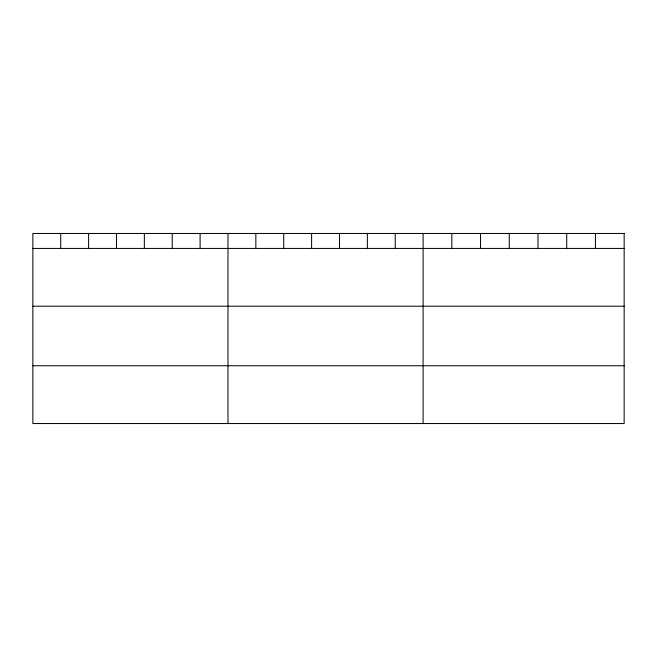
<?xml version="1.0" encoding="UTF-8"?>
<svg xmlns="http://www.w3.org/2000/svg" width="657" height="657" viewBox="0 0 657 657"><rect width="100%" height="100%" fill="white"/><g stroke="black" fill="none" stroke-linecap="round" stroke-linejoin="round"><path stroke-width="0.99" d="M32.85 248.428L624.15 248.428M32.85 306.211L624.15 306.211M32.85 365.752L624.15 365.752M595.431 233.465L595.431 248.428M566.712 233.465L566.712 248.428M537.993 233.465L537.993 248.428M509.265 233.465L509.265 248.428M480.546 233.465L480.546 248.428M451.827 233.465L451.827 248.428M423.108 233.465L423.108 423.535M395.235 233.465L395.235 248.428M367.353 233.465L367.353 248.428M339.48 233.465L339.48 248.428M311.607 233.465L311.607 248.428M283.734 233.465L283.734 248.428M255.852 233.465L255.852 248.428M227.979 233.465L227.979 423.535M200.106 233.465L200.106 248.428M172.224 233.465L172.224 248.428M144.351 233.465L144.351 248.428M116.478 233.465L116.478 248.428M88.605 233.465L88.605 248.428M60.723 233.465L60.723 248.428M624.15 233.465L32.85 233.465L32.85 423.535L624.15 423.535L624.15 233.465"/></g></svg>
